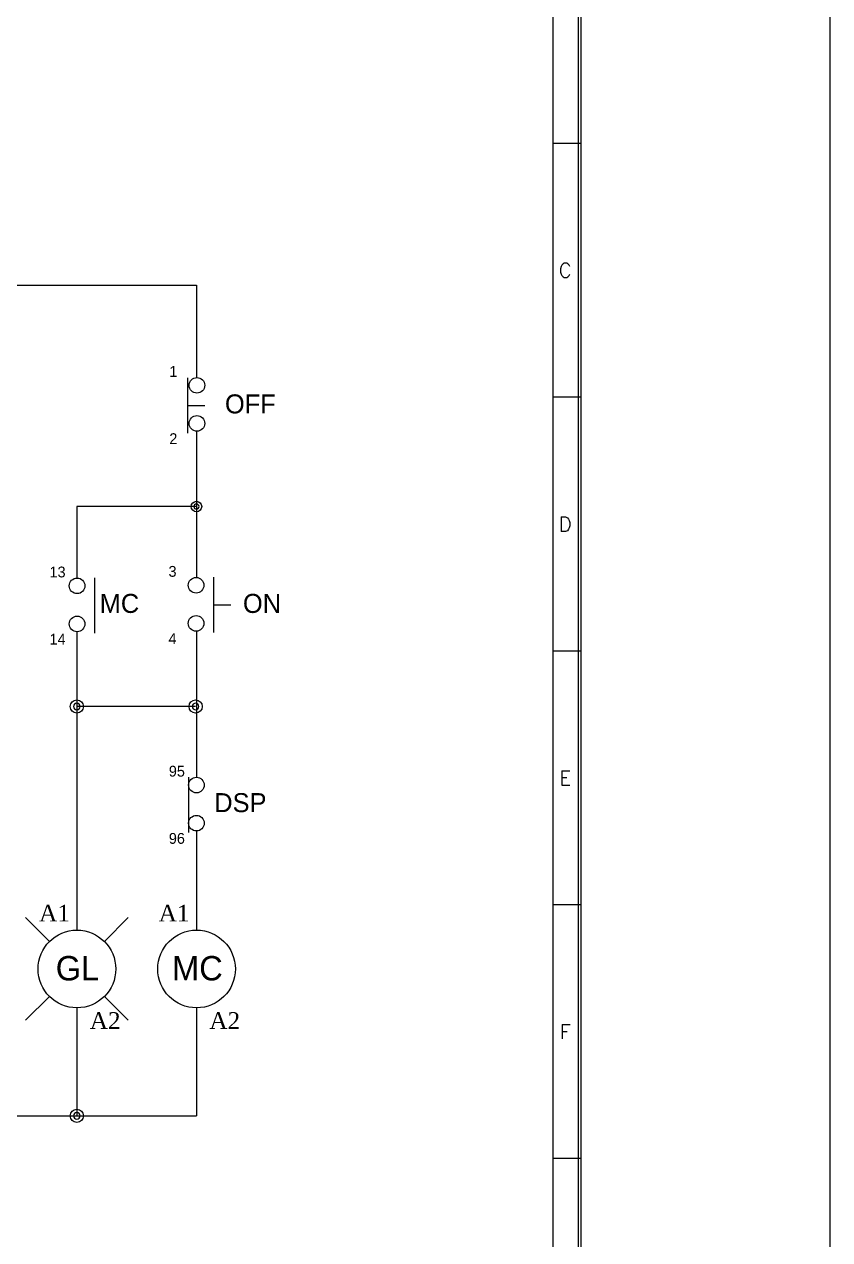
# Model space of a CAD drawing. Header units: millimetres. Extents: x 19 to 859, y 22 to 702.
# Drawn here: x 764.7 to 859, y 393.5 to 535.7 of the extents above; entities that cross this region are included whole.
import ezdxf
from ezdxf.enums import TextEntityAlignment as Align

# ---------------------------------------------------------------- set-up
doc = ezdxf.new("R2010")
doc.units = ezdxf.units.MM
for name, color, linetype in [('20', 2, 'Continuous'), ('30', 3, 'Continuous'), ('4', 133, 'Continuous'), ('70', 7, 'Continuous'), ('ASHADE', 7, 'Continuous')]:
    doc.layers.add(name, color=color, linetype=linetype)
doc.styles.add('ghs', font='NGULIM.TTF')
doc.styles.add('HCM', font='batang.ttc')
doc.styles.add('SIMPLEX', font='SIMPLEX')

msp = doc.modelspace()

# ---------------------------------------------------------------- linework, layer by layer
msp.add_lwpolyline([(19.082, 603.511), (858.998, 603.511), (858.998, 22.473), (19.082, 22.473)], close=True)
at = {"layer": '20', "color": 7}
msp.add_line((826.595, 577.885), (826.595, 341.572), dxfattribs=at)
at = {"layer": '30', "color": 7}
for p, q in [((829.862, 521.752), (826.595, 521.752)), ((829.862, 492.052), (826.595, 492.052)), ((829.862, 462.352), (826.595, 462.352)), ((829.862, 432.652), (826.595, 432.652)), ((829.862, 402.952), (826.595, 402.952))]:
    msp.add_line(p, q, dxfattribs=at)
at = {"layer": '4', "color": 0}
for p, q in [((767.649, 428.357), (764.857, 431.148)), ((774.077, 428.357), (776.869, 431.148)), ((767.649, 421.928), (764.857, 419.136)), ((774.077, 421.928), (776.869, 419.136))]:
    msp.add_line(p, q, dxfattribs=at)
for centre, radius in [((784.856, 479.264), 0.618), ((770.854, 455.865), 0.772), ((784.757, 455.865), 0.772), ((770.854, 407.95), 0.772)]:
    msp.add_circle(centre, radius, dxfattribs=at)
at = {"layer": '70', "color": 7}
for points in [[(829.862, 313.852), (453.662, 313.852), (453.662, 581.152), (829.862, 581.152)], [(829.565, 314.149), (453.959, 314.149), (453.959, 580.855), (829.565, 580.855)]]:
    msp.add_lwpolyline(points, close=True, dxfattribs=at)
at = {"layer": 'ASHADE', "ltscale": 2}
for p, q in [((695.686, 505.166), (784.856, 505.166)), ((784.856, 505.166), (784.856, 494.368)), ((783.826, 494.321), (783.826, 487.853)), ((783.826, 491.087), (785.845, 491.087)), ((784.856, 488.081), (784.856, 470.969)), ((770.854, 479.264), (770.854, 470.899)), ((784.856, 479.264), (770.854, 479.264)), ((772.936, 470.912), (772.936, 464.445)), ((786.866, 470.982), (786.866, 464.515)), ((786.866, 467.749), (788.885, 467.749)), ((770.854, 464.661), (770.854, 429.688)), ((770.854, 464.61), (770.854, 455.865)), ((784.856, 464.68), (784.856, 447.581)), ((784.757, 455.865), (770.854, 455.865)), ((783.911, 447.594), (783.911, 441.126)), ((784.856, 441.29), (784.856, 429.688)), ((770.854, 420.597), (770.854, 407.95)), ((784.856, 420.597), (784.856, 407.95)), ((702.971, 407.95), (784.856, 407.95))]:
    msp.add_line(p, q, dxfattribs=at)
for centre, radius in [((784.914, 493.454), 0.915), ((784.914, 488.994), 0.915), ((770.885, 469.985), 0.915), ((784.815, 470.055), 0.915), ((770.885, 465.524), 0.915), ((784.815, 465.594), 0.915), ((784.856, 446.666), 0.915), ((784.856, 442.206), 0.915), ((770.863, 425.142), 4.546), ((784.865, 425.142), 4.546)]:
    msp.add_circle(centre, radius, dxfattribs=at)
for centre, radius, start, end in [((784.856, 479.264), 0.305, 0, 180), ((784.856, 479.264), 0.305, 180, 0), ((770.854, 455.865), 0.381, 0, 180), ((770.854, 455.865), 0.381, 180, 0), ((784.757, 455.865), 0.381, 0, 180), ((784.757, 455.865), 0.381, 180, 0), ((770.854, 407.95), 0.381, 0, 180), ((770.854, 407.95), 0.381, 180, 0)]:
    msp.add_arc(centre, radius, start, end, dxfattribs=at)

# ---------------------------------------------------------------- texts
at = {"layer": '30', "color": 7, "style": 'SIMPLEX'}
for s, p in [('C', (828.03, 506.902)), ('D', (828.03, 477.202)), ('E', (828.03, 447.502)), ('F', (828.03, 417.802))]:
    msp.add_text(s, height=1.683, dxfattribs=at).set_placement(p, align=Align.MIDDLE)
at = {"layer": 'ASHADE', "ltscale": 2, "style": 'ghs'}
for s, height, p in [('1', 1.265, (781.68, 494.445)), ('OFF', 2.2244, (788.191, 490.168)), ('2', 1.265, (781.68, 486.58)), ('3', 1.265, (781.582, 471.045)), ('13', 1.2654, (767.651, 470.975)), ('MC', 2.2244, (773.524, 466.816)), ('ON', 2.2244, (790.299, 466.816)), ('14', 1.2654, (767.651, 463.11)), ('4', 1.265, (781.582, 463.18)), ('95', 1.2654, (781.622, 447.657)), ('DSP', 2.2244, (786.94, 443.498)), ('96', 1.2654, (781.622, 439.791)), ('GL', 2.856, (768.378, 423.802)), ('MC', 2.856, (781.997, 423.802))]:
    msp.add_text(s, height=height, dxfattribs=at).set_placement(p)
at = {"layer": 'ASHADE', "color": 0, "linetype": 'ByBlock', "lineweight": 25, "style": 'HCM'}
for s, p in [('A1', (766.431, 430.704)), ('A1', (780.433, 430.704)), ('A2', (772.367, 418.132)), ('A2', (786.369, 418.132))]:
    msp.add_text(s, height=1.9534, dxfattribs=at).set_placement(p)

doc.saveas('drawing.dxf')
